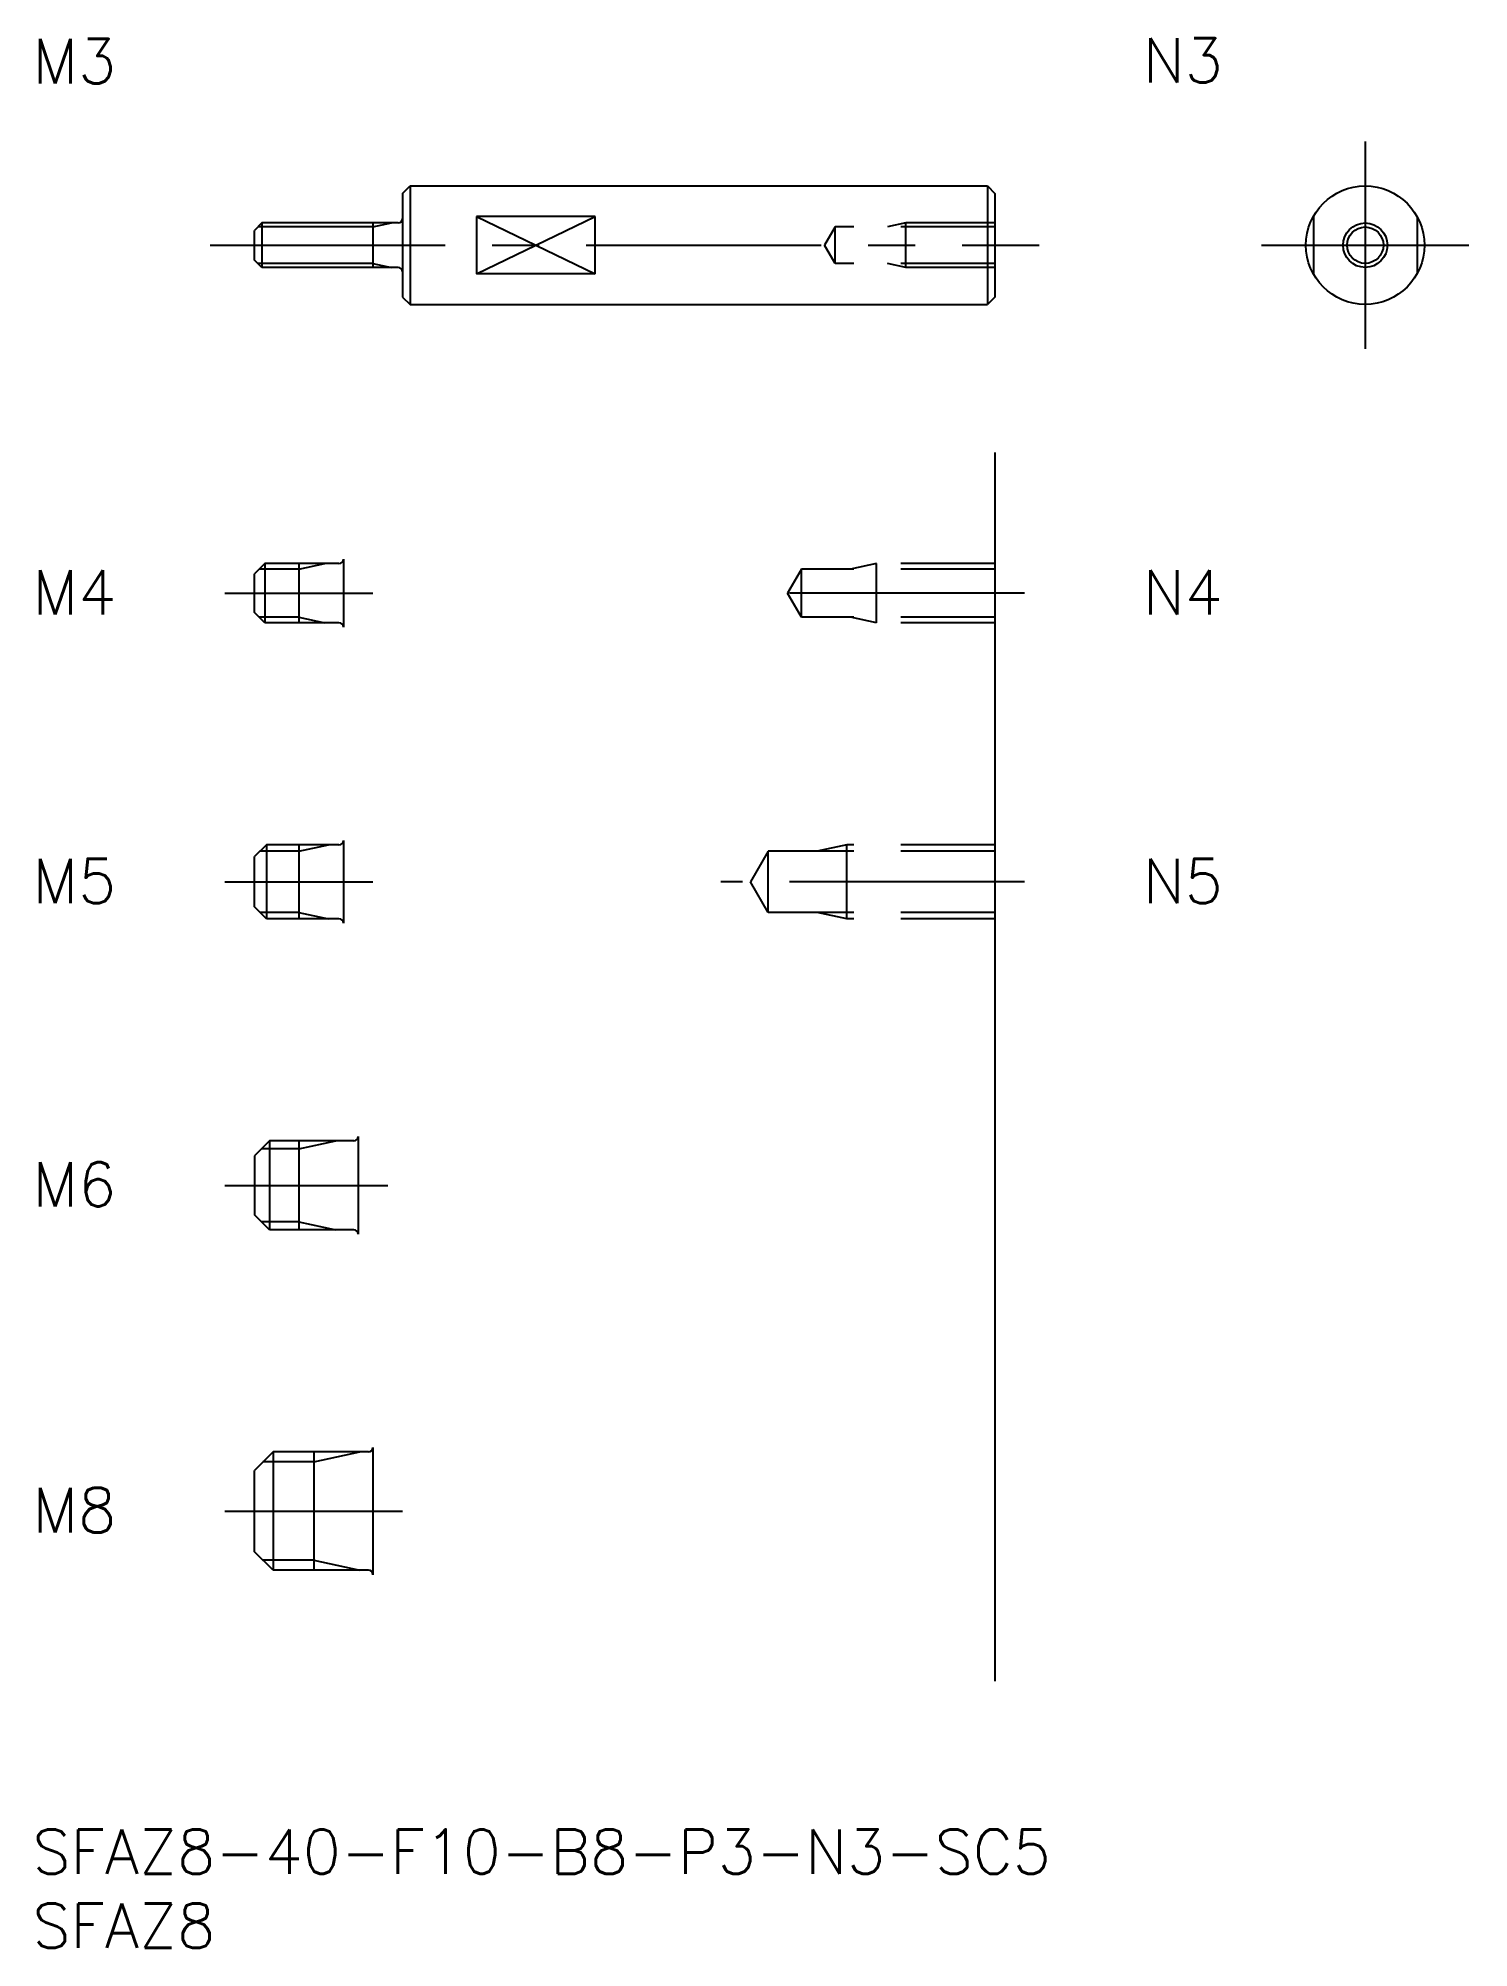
# Model space of a CAD drawing. Extents: x 0 to 97, y -8 to 121.
import ezdxf

# ---------------------------------------------------------------- set-up
doc = ezdxf.new("R2010")
doc.units = 0
doc.header["$LTSCALE"] = 0.5
doc.linetypes.add('CENTER', pattern=[50.8, 31.75, -6.35, 6.35, -6.35])
doc.linetypes.add('DASHED', pattern=[19.05, 12.7, -6.35])
for name, color, linetype in [('MSM_CENTER', 1, 'CENTER'), ('MSM_CONTINUOUS', 7, 'CONTINUOUS'), ('MSM_DASHED', 4, 'DASHED'), ('MSM_NARROW', 5, 'CONTINUOUS'), ('MSM_PART_NUMBER', 7, 'CONTINUOUS')]:
    doc.layers.add(name, color=color, linetype=linetype)
doc.styles.get("Standard").update_dxf_attribs({"font": 'txt.shx', "height": 1, "bigfont": 'bigfont.shx'})

# ---------------------------------------------------------------- blocks, each defined once
blk = doc.blocks.new('*U12')
at = {"layer": 'MSM_PART_NUMBER'}
blk.add_text('SFAZ8-40-F10-B8-P3-N3-SC5', height=3, dxfattribs=at).set_placement((0, -3))
blk = doc.blocks.new('*U13')
at = {"layer": 'MSM_PART_NUMBER'}
blk.add_text('SFAZ8', height=3, dxfattribs=at).set_placement((0, -8))
blk = doc.blocks.new('*U14')
at = {"layer": 'MSM_PART_NUMBER'}
blk.add_text('M8', height=3, dxfattribs=at).set_placement((0, 20.06))
blk = doc.blocks.new('*U15')
at = {"layer": 'MSM_PART_NUMBER'}
blk.add_text('M6', height=3, dxfattribs=at).set_placement((0, 42.06))
blk = doc.blocks.new('*U16')
at = {"layer": 'MSM_PART_NUMBER'}
blk.add_text('M5', height=3, dxfattribs=at).set_placement((0, 62.56))
blk = doc.blocks.new('*U17')
at = {"layer": 'MSM_PART_NUMBER'}
blk.add_text('M4', height=3, dxfattribs=at).set_placement((0, 82.06))
blk = doc.blocks.new('*U18')
at = {"layer": 'MSM_PART_NUMBER'}
blk.add_text('M3', height=3, dxfattribs=at).set_placement((0, 117.93))
blk = doc.blocks.new('*U19')
at = {"layer": 'MSM_PART_NUMBER'}
blk.add_text('N5', height=3, dxfattribs=at).set_placement((75, 62.56))
blk = doc.blocks.new('*U20')
at = {"layer": 'MSM_PART_NUMBER'}
blk.add_text('N4', height=3, dxfattribs=at).set_placement((75, 82.06))
blk = doc.blocks.new('*U21')
at = {"layer": 'MSM_PART_NUMBER'}
blk.add_text('N3', height=3, dxfattribs=at).set_placement((75, 117.98))

msp = doc.modelspace()

# ---------------------------------------------------------------- linework, layer by layer
at = {"layer": 'MSM_CENTER'}
for p, q in [((90.02, 114), (90.02, 100)), ((12, 107), (68, 107)), ((83.02, 107), (97.02, 107)), ((13, 83.5), (23, 83.5)), ((67, 83.5), (49, 83.5)), ((13, 64), (23, 64)), ((67, 64), (46.5, 64)), ((13, 43.5), (24, 43.5)), ((13, 21.5), (25, 21.5))]:
    msp.add_line(p, q, dxfattribs=at)
at = {"layer": 'MSM_CONTINUOUS'}
for p, q in [((25, 110.5), (25.5, 111)), ((25.5, 111), (64.5, 111)), ((25.5, 111), (25.5, 103)), ((64.5, 111), (64.5, 103)), ((64.5, 111), (65, 110.5)), ((25, 110.5), (25, 103.5)), ((65, 110.5), (65, 103.5)), ((15.5, 108.5), (15, 108)), ((24.7, 108.5), (15.5, 108.5)), ((15.5, 108.5), (15.5, 105.5)), ((23, 108.5), (23, 105.5)), ((30, 108.94), (30, 105.06)), ((38, 108.94), (30, 108.94)), ((38, 105.06), (38, 108.94)), ((15, 106), (15, 108)), ((15.5, 105.5), (15, 106)), ((24.7, 105.5), (15.5, 105.5)), ((38, 105.06), (30, 105.06)), ((25, 103.5), (25.5, 103)), ((65, 103.5), (64.5, 103)), ((25.5, 103), (64.5, 103)), ((65, 93), (65, 10)), ((15.7, 85.5), (15, 84.8)), ((20.7, 85.5), (15.7, 85.5)), ((15.7, 85.5), (15.7, 81.5)), ((18, 85.5), (18, 81.5)), ((21, 85.8), (21, 81.2)), ((15, 82.2), (15, 84.8)), ((15.7, 81.5), (15, 82.2)), ((20.7, 81.5), (15.7, 81.5)), ((15.8, 66.5), (15, 65.7)), ((20.7, 66.5), (15.8, 66.5)), ((15.8, 66.5), (15.8, 61.5)), ((18, 66.5), (18, 61.5)), ((21, 66.8), (21, 61.2)), ((15, 62.3), (15, 65.7)), ((15.8, 61.5), (15, 62.3)), ((20.7, 61.5), (15.8, 61.5)), ((16, 46.5), (15, 45.5)), ((21.7, 46.5), (16, 46.5)), ((16, 46.5), (16, 40.5)), ((18, 46.5), (18, 40.5)), ((22, 46.8), (22, 40.2)), ((15, 45.5), (15, 41.5)), ((16, 40.5), (15, 41.5)), ((21.7, 40.5), (16, 40.5)), ((23, 25.8), (23, 17.2)), ((16.25, 25.5), (15, 24.25)), ((22.7, 25.5), (16.25, 25.5)), ((16.25, 25.5), (16.25, 17.5)), ((19, 25.5), (19, 17.5)), ((15, 18.75), (15, 24.25)), ((16.25, 17.5), (15, 18.75)), ((22.7, 17.5), (16.25, 17.5))]:
    msp.add_line(p, q, dxfattribs=at)
for radius in [4, 1.5]:
    msp.add_circle((90.02, 107), radius, dxfattribs=at)
for centre, start, end in [((24.7, 108.8), 270, 0), ((24.7, 105.2), 0, 90), ((20.7, 85.8), 270, 0), ((20.7, 81.2), 0, 90), ((20.7, 66.8), 270, 0), ((20.7, 61.2), 0, 90), ((21.7, 46.8), 270, 0), ((21.7, 40.2), 0, 90), ((22.7, 25.8), 270, 0), ((22.7, 17.2), 0, 90)]:
    msp.add_arc(centre, 0.3, start, end, dxfattribs=at)
at = {"layer": 'MSM_DASHED'}
for p, q in [((59, 108.5), (57.75, 108.23)), ((65, 108.5), (59, 108.5)), ((59, 105.5), (59, 108.5)), ((86.52, 108.94), (86.52, 105.06)), ((93.52, 108.94), (93.52, 105.06)), ((54.21, 108.23), (53.5, 107)), ((65, 108.23), (54.21, 108.23)), ((54.21, 105.77), (54.21, 108.23)), ((54.21, 105.77), (53.5, 107)), ((65, 105.77), (54.21, 105.77)), ((59, 105.5), (57.75, 105.77)), ((65, 105.5), (59, 105.5)), ((57, 85.5), (55.25, 85.12)), ((65, 85.5), (57, 85.5)), ((57, 81.5), (57, 85.5)), ((51.94, 85.12), (51, 83.5)), ((65, 85.12), (51.94, 85.12)), ((51.94, 81.88), (51.94, 85.12)), ((51.94, 81.88), (51, 83.5)), ((65, 81.88), (51.94, 81.88)), ((57, 81.5), (55.25, 81.88)), ((65, 81.5), (57, 81.5)), ((49.69, 66.07), (48.5, 64)), ((65, 66.07), (49.69, 66.07)), ((49.69, 61.93), (49.69, 66.07)), ((55, 66.5), (53, 66.07)), ((65, 66.5), (55, 66.5)), ((55, 61.5), (55, 66.5)), ((49.69, 61.93), (48.5, 64)), ((65, 61.93), (49.69, 61.93)), ((55, 61.5), (53, 61.93)), ((65, 61.5), (55, 61.5))]:
    msp.add_line(p, q, dxfattribs=at)
at = {"layer": 'MSM_NARROW'}
for p, q in [((23, 108.23), (24.25, 108.5)), ((30, 105.06), (38, 108.94)), ((30, 108.94), (38, 105.06)), ((23, 108.23), (15.23, 108.23)), ((23, 105.77), (15.23, 105.77)), ((23, 105.77), (24.25, 105.5)), ((18, 85.12), (19.75, 85.5)), ((18, 85.12), (15.32, 85.12)), ((18, 81.88), (15.32, 81.88)), ((18, 81.88), (19.75, 81.5)), ((18, 66.07), (15.37, 66.07)), ((18, 66.07), (20, 66.5)), ((18, 61.93), (15.37, 61.93)), ((18, 61.93), (20, 61.5)), ((18, 45.96), (20.5, 46.5)), ((18, 45.96), (15.46, 45.96)), ((18, 41.04), (15.46, 41.04)), ((18, 41.04), (20.5, 40.5)), ((19, 24.82), (15.57, 24.82)), ((19, 24.82), (22.12, 25.5)), ((19, 18.18), (15.57, 18.18)), ((19, 18.18), (22.12, 17.5))]:
    msp.add_line(p, q, dxfattribs=at)
msp.add_circle((90.02, 107), 1.23, dxfattribs=at)

# ---------------------------------------------------------------- block references
at = {"layer": 'MSM_CONTINUOUS'}
for name in ['*U18', '*U21', '*U17', '*U20', '*U16', '*U19', '*U15', '*U14', '*U12', '*U13']:
    msp.add_blockref(name, (0, 0), dxfattribs=at)

doc.saveas('drawing.dxf')
